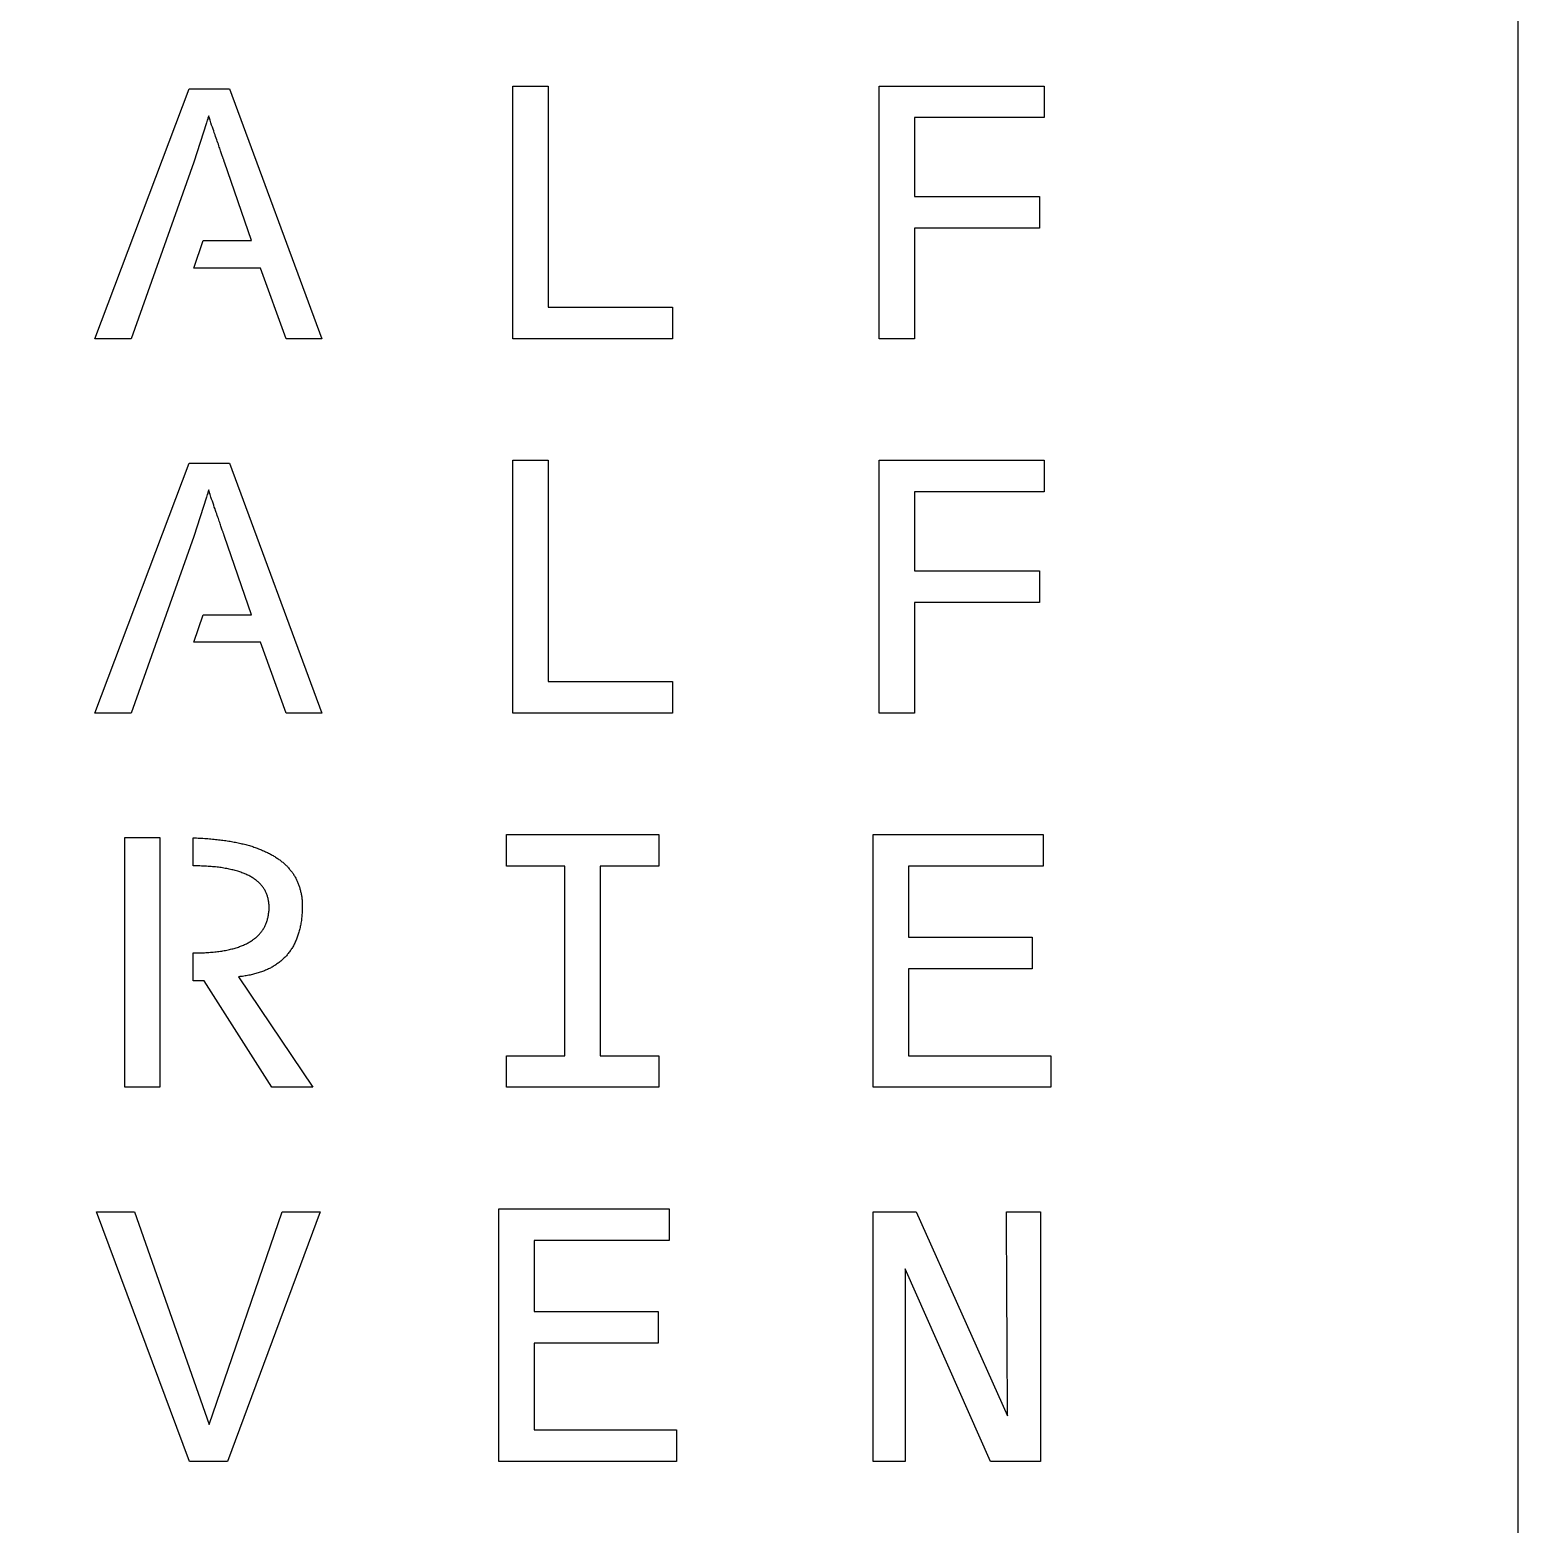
# Model space of a CAD drawing. Extents: x 0 to 500, y 0 to 500.
# Drawn here: x 367.4 to 500, y 133.1 to 266.2 of the extents above; entities that cross this region are included whole.
import ezdxf

# ---------------------------------------------------------------- set-up
doc = ezdxf.new("R2010")
doc.units = 0
doc.layers.get('0').update_dxf_attribs({"linetype": 'continuous'})

# ---------------------------------------------------------------- blocks, each defined once
blk = doc.blocks.new('SHAPESTRING114')
at = {"color": 0}
for points in [[(379.01, 171.98), (375.89, 171.98), (375.89, 194.22), (379.01, 194.22)], [(388.75, 187.9), (388.75, 187.99), (388.75, 188.07), (388.74, 188.16), (388.74, 188.24), (388.73, 188.32), (388.73, 188.4), (388.72, 188.48), (388.71, 188.56), (388.69, 188.64), (388.68, 188.71), (388.66, 188.79), (388.64, 188.87), (388.62, 188.94), (388.6, 189.01), (388.57, 189.08), (388.55, 189.16), (388.52, 189.23), (388.49, 189.29), (388.46, 189.36), (388.43, 189.43), (388.39, 189.5), (388.36, 189.56), (388.32, 189.63), (388.28, 189.69), (388.24, 189.75), (388.19, 189.81), (388.15, 189.87), (388.1, 189.93), (388.05, 189.99), (388, 190.05), (387.95, 190.1), (387.89, 190.16), (387.84, 190.21), (387.78, 190.27), (387.72, 190.32), (387.66, 190.37), (387.59, 190.42), (387.53, 190.47), (387.46, 190.52), (387.39, 190.57), (387.32, 190.61), (387.25, 190.66), (387.17, 190.7), (387.1, 190.75), (387.02, 190.79), (386.94, 190.83), (386.86, 190.87), (386.78, 190.91), (386.69, 190.95), (386.6, 190.99), (386.52, 191.02), (386.43, 191.06), (386.33, 191.09), (386.24, 191.13), (386.14, 191.16), (386.05, 191.19), (385.95, 191.22), (385.85, 191.25), (385.74, 191.28), (385.64, 191.31), (385.53, 191.34), (385.42, 191.36), (385.31, 191.39), (385.2, 191.41), (385.09, 191.44), (384.97, 191.46), (384.85, 191.48), (384.73, 191.5), (384.61, 191.52), (384.49, 191.54), (384.37, 191.55), (384.24, 191.57), (384.11, 191.58), (383.98, 191.6), (383.85, 191.61), (383.72, 191.62), (383.58, 191.63), (383.45, 191.65), (383.31, 191.65), (383.17, 191.66), (383.02, 191.67), (382.88, 191.68), (382.73, 191.68), (382.59, 191.69), (382.44, 191.69), (382.28, 191.69), (382.13, 191.69), (381.98, 191.69), (381.98, 194.2), (382.13, 194.19), (382.28, 194.19), (382.43, 194.18), (382.57, 194.17), (382.72, 194.17), (382.86, 194.16), (383.01, 194.15), (383.15, 194.14), (383.29, 194.13), (383.43, 194.12), (383.57, 194.1), (383.71, 194.09), (383.85, 194.08), (383.98, 194.06), (384.12, 194.05), (384.25, 194.03), (384.38, 194.02), (384.51, 194), (384.64, 193.98), (384.77, 193.97), (384.9, 193.95), (385.02, 193.93), (385.15, 193.91), (385.27, 193.89), (385.39, 193.87), (385.52, 193.84), (385.64, 193.82), (385.76, 193.8), (385.87, 193.78), (385.99, 193.75), (386.11, 193.73), (386.22, 193.7), (386.33, 193.67), (386.44, 193.65), (386.56, 193.62), (386.67, 193.59), (386.77, 193.56), (386.88, 193.53), (386.99, 193.5), (387.09, 193.47), (387.2, 193.44), (387.3, 193.41), (387.4, 193.37), (387.5, 193.34), (387.6, 193.3), (387.7, 193.27), (387.79, 193.23), (387.89, 193.2), (387.98, 193.16), (388.08, 193.12), (388.17, 193.08), (388.26, 193.04), (388.35, 193.01), (388.44, 192.96), (388.52, 192.92), (388.61, 192.88), (388.69, 192.84), (388.78, 192.8), (388.86, 192.75), (388.94, 192.71), (389.02, 192.66), (389.1, 192.62), (389.18, 192.57), (389.26, 192.53), (389.33, 192.48), (389.41, 192.43), (389.48, 192.38), (389.55, 192.33), (389.62, 192.28), (389.69, 192.23), (389.76, 192.18), (389.83, 192.13), (389.89, 192.07), (389.96, 192.02), (390.02, 191.97), (390.08, 191.91), (390.14, 191.86), (390.2, 191.8), (390.26, 191.74), (390.32, 191.69), (390.38, 191.63), (390.43, 191.57), (390.49, 191.51), (390.54, 191.45), (390.59, 191.39), (390.64, 191.33), (390.69, 191.27), (390.74, 191.2), (390.79, 191.14), (390.83, 191.08), (390.88, 191.01), (390.92, 190.95), (390.96, 190.88), (391, 190.81), (391.04, 190.75), (391.08, 190.68), (391.12, 190.61), (391.16, 190.54), (391.19, 190.47), (391.23, 190.4), (391.26, 190.33), (391.29, 190.26), (391.32, 190.18), (391.35, 190.11), (391.38, 190.04), (391.41, 189.96), (391.43, 189.89), (391.46, 189.81), (391.48, 189.73), (391.5, 189.66), (391.52, 189.58), (391.54, 189.5), (391.56, 189.42), (391.58, 189.34), (391.6, 189.26), (391.61, 189.18), (391.63, 189.1), (391.64, 189.02), (391.65, 188.93), (391.66, 188.85), (391.67, 188.77), (391.68, 188.68), (391.69, 188.59), (391.69, 188.51), (391.7, 188.42), (391.7, 188.33), (391.7, 188.25), (391.7, 188.16), (391.7, 188.07), (391.7, 187.95), (391.7, 187.83), (391.69, 187.71), (391.69, 187.6), (391.68, 187.48), (391.67, 187.37), (391.67, 187.26), (391.65, 187.15), (391.64, 187.04), (391.63, 186.93), (391.62, 186.82), (391.6, 186.72), (391.58, 186.61), (391.57, 186.51), (391.55, 186.4), (391.53, 186.3), (391.51, 186.2), (391.48, 186.1), (391.46, 186), (391.43, 185.9), (391.41, 185.81), (391.38, 185.71), (391.35, 185.62), (391.32, 185.53), (391.29, 185.44), (391.26, 185.34), (391.22, 185.26), (391.19, 185.17), (391.15, 185.08), (391.11, 184.99), (391.08, 184.91), (391.04, 184.82), (390.99, 184.74), (390.95, 184.66), (390.91, 184.58), (390.86, 184.5), (390.82, 184.42), (390.77, 184.35), (390.72, 184.27), (390.67, 184.2), (390.62, 184.12), (390.57, 184.05), (390.51, 183.98), (390.46, 183.91), (390.4, 183.84), (390.35, 183.77), (390.29, 183.7), (390.23, 183.64), (390.17, 183.57), (390.1, 183.51), (390.04, 183.45), (389.98, 183.39), (389.91, 183.33), (389.84, 183.27), (389.78, 183.21), (389.71, 183.15), (389.64, 183.1), (389.56, 183.04), (389.49, 182.99), (389.42, 182.94), (389.34, 182.89), (389.26, 182.84), (389.18, 182.79), (389.11, 182.74), (389.02, 182.69), (388.94, 182.65), (388.86, 182.6), (388.78, 182.56), (388.69, 182.52), (388.6, 182.48), (388.51, 182.44), (388.43, 182.4), (388.33, 182.36), (388.24, 182.33), (388.15, 182.29), (388.06, 182.26), (387.96, 182.22), (387.86, 182.19), (387.77, 182.16), (387.67, 182.13), (387.57, 182.1), (387.46, 182.08), (387.36, 182.05), (387.26, 182.02), (387.15, 182), (387.05, 181.98), (386.94, 181.96), (386.83, 181.94), (386.72, 181.92), (386.61, 181.9), (386.49, 181.88), (386.38, 181.86), (386.27, 181.85), (386.15, 181.84), (386.03, 181.82), (392.63, 171.98), (389, 171.98), (382.97, 181.46), (381.98, 181.46), (381.98, 183.95), (382.13, 183.94), (382.27, 183.95), (382.42, 183.95), (382.56, 183.95), (382.7, 183.95), (382.85, 183.96), (382.98, 183.96), (383.12, 183.97), (383.26, 183.98), (383.39, 183.99), (383.52, 184), (383.66, 184.01), (383.78, 184.02), (383.91, 184.03), (384.04, 184.05), (384.16, 184.06), (384.28, 184.08), (384.41, 184.1), (384.53, 184.11), (384.64, 184.13), (384.76, 184.15), (384.87, 184.17), (384.99, 184.2), (385.1, 184.22), (385.21, 184.24), (385.31, 184.27), (385.42, 184.3), (385.52, 184.32), (385.63, 184.35), (385.73, 184.38), (385.83, 184.41), (385.92, 184.44), (386.02, 184.47), (386.11, 184.51), (386.21, 184.54), (386.3, 184.58), (386.39, 184.61), (386.48, 184.65), (386.56, 184.69), (386.65, 184.73), (386.73, 184.77), (386.81, 184.81), (386.89, 184.85), (386.97, 184.9), (387.04, 184.94), (387.12, 184.99), (387.19, 185.03), (387.26, 185.08), (387.33, 185.13), (387.4, 185.18), (387.46, 185.23), (387.53, 185.28), (387.59, 185.33), (387.65, 185.39), (387.71, 185.44), (387.77, 185.5), (387.83, 185.55), (387.88, 185.61), (387.93, 185.67), (387.98, 185.73), (388.03, 185.79), (388.08, 185.85), (388.13, 185.91), (388.17, 185.98), (388.22, 186.04), (388.26, 186.11), (388.3, 186.18), (388.33, 186.24), (388.37, 186.31), (388.4, 186.38), (388.44, 186.45), (388.47, 186.52), (388.5, 186.6), (388.53, 186.67), (388.55, 186.75), (388.58, 186.82), (388.6, 186.9), (388.62, 186.98), (388.64, 187.06), (388.66, 187.14), (388.68, 187.22), (388.69, 187.3), (388.7, 187.38), (388.71, 187.47), (388.72, 187.55), (388.73, 187.64), (388.74, 187.72), (388.74, 187.81)]]:
    blk.add_lwpolyline(points, close=True, dxfattribs=at)

msp = doc.modelspace()

# ---------------------------------------------------------------- linework, layer by layer
at = {"color": 0}
for points in [[(0, 0), (500, 0), (500, 500), (0, 500)], [(384.78, 254.37), (384.78, 254.37), (384.78, 254.38), (384.77, 254.39), (384.76, 254.41), (384.76, 254.43), (384.75, 254.46), (384.74, 254.5), (384.72, 254.53), (384.71, 254.58), (384.69, 254.63), (384.67, 254.68), (384.65, 254.74), (384.63, 254.8), (384.61, 254.87), (384.58, 254.95), (384.55, 255.02), (384.52, 255.11), (384.49, 255.2), (384.46, 255.29), (384.43, 255.39), (384.39, 255.5), (384.35, 255.61), (384.31, 255.72), (384.27, 255.84), (384.23, 255.97), (384.18, 256.1), (384.13, 256.23), (384.09, 256.37), (384.04, 256.52), (383.98, 256.67), (383.93, 256.82), (383.87, 256.99), (383.82, 257.15), (383.76, 257.32), (383.7, 257.5), (383.63, 257.68), (383.57, 257.87), (383.53, 257.99), (383.5, 258.1), (383.47, 258.21), (383.44, 258.3), (383.41, 258.38), (383.39, 258.45), (383.37, 258.51), (383.35, 258.45), (383.33, 258.38), (383.3, 258.3), (383.28, 258.21), (383.24, 258.1), (383.21, 257.99), (383.17, 257.87), (382.04, 254.37), (376.45, 238.64), (373.22, 238.64), (381.62, 260.89), (385.21, 260.89), (393.46, 238.64), (390.26, 238.64), (387.99, 244.94), (382.04, 244.94), (382.88, 247.4), (387.19, 247.4)], [(410.46, 238.64), (410.46, 261.15), (413.61, 261.15), (413.61, 241.46), (424.68, 241.46), (424.68, 238.64)], [(446.24, 258.34), (446.24, 251.3), (457.38, 251.3), (457.38, 248.49), (446.24, 248.49), (446.24, 238.64), (443.08, 238.64), (443.08, 261.15), (457.78, 261.15), (457.78, 258.34)], [(410.46, 205.31), (410.46, 227.82), (413.61, 227.82), (413.61, 208.12), (424.68, 208.12), (424.68, 205.31)], [(446.24, 225.01), (446.24, 217.97), (457.38, 217.97), (457.38, 215.16), (446.24, 215.16), (446.24, 205.31), (443.08, 205.31), (443.08, 227.82), (457.78, 227.82), (457.78, 225.01)], [(384.78, 221.04), (384.78, 221.04), (384.78, 221.05), (384.77, 221.06), (384.76, 221.08), (384.76, 221.1), (384.75, 221.13), (384.74, 221.16), (384.72, 221.2), (384.71, 221.24), (384.69, 221.29), (384.67, 221.35), (384.65, 221.41), (384.63, 221.47), (384.61, 221.54), (384.58, 221.61), (384.55, 221.69), (384.52, 221.78), (384.49, 221.86), (384.46, 221.96), (384.43, 222.06), (384.39, 222.16), (384.35, 222.27), (384.31, 222.39), (384.27, 222.51), (384.23, 222.63), (384.18, 222.76), (384.13, 222.9), (384.09, 223.04), (384.04, 223.18), (383.98, 223.34), (383.93, 223.49), (383.87, 223.65), (383.82, 223.82), (383.76, 223.99), (383.7, 224.17), (383.63, 224.35), (383.57, 224.53), (383.53, 224.66), (383.5, 224.77), (383.47, 224.87), (383.44, 224.97), (383.41, 225.05), (383.39, 225.12), (383.37, 225.18), (383.35, 225.12), (383.33, 225.05), (383.3, 224.97), (383.28, 224.87), (383.24, 224.77), (383.21, 224.66), (383.17, 224.53), (382.04, 221.04), (376.45, 205.31), (373.22, 205.31), (381.62, 227.56), (385.21, 227.56), (393.46, 205.31), (390.26, 205.31), (387.99, 211.61), (382.04, 211.61), (382.88, 214.07), (387.19, 214.07)], [(409.88, 194.49), (423.45, 194.49), (423.45, 191.67), (418.24, 191.67), (418.24, 174.79), (423.45, 174.79), (423.45, 171.98), (409.88, 171.98), (409.88, 174.79), (415.09, 174.79), (415.09, 191.67), (409.88, 191.67)], [(442.55, 171.98), (442.55, 194.49), (457.71, 194.49), (457.71, 191.67), (445.71, 191.67), (445.71, 185.34), (456.72, 185.34), (456.72, 182.53), (445.71, 182.53), (445.71, 174.79), (458.38, 174.79), (458.38, 171.98)], [(409.22, 138.64), (409.22, 161.15), (424.38, 161.15), (424.38, 158.34), (412.37, 158.34), (412.37, 152.01), (423.39, 152.01), (423.39, 149.19), (412.37, 149.19), (412.37, 141.46), (425.05, 141.46), (425.05, 138.64)], [(385.04, 138.64), (381.65, 138.64), (373.38, 160.89), (376.77, 160.89), (383.4, 141.96), (389.92, 160.89), (393.3, 160.89)], [(453, 138.64), (445.41, 155.81), (445.39, 138.64), (442.55, 138.64), (442.55, 160.89), (446.38, 160.89), (454.52, 142.72), (454.52, 142.72), (454.52, 142.72), (454.52, 142.72), (454.52, 142.73), (454.52, 142.73), (454.52, 142.74), (454.52, 142.75), (454.52, 142.76), (454.52, 142.76), (454.52, 142.77), (454.52, 142.79), (454.52, 142.8), (454.52, 142.81), (454.52, 142.83), (454.52, 142.84), (454.52, 142.86), (454.52, 142.88), (454.52, 142.9), (454.52, 142.92), (454.52, 142.94), (454.52, 142.96), (454.52, 142.99), (454.52, 143.01), (454.52, 143.04), (454.52, 143.06), (454.52, 143.09), (454.52, 143.12), (454.52, 143.15), (454.52, 143.18), (454.52, 143.21), (454.52, 143.25), (454.52, 143.28), (454.52, 143.32), (454.52, 143.35), (454.52, 143.39), (454.52, 143.43), (454.52, 143.47), (454.52, 143.51), (454.52, 143.55), (454.52, 143.6), (454.52, 143.64), (454.52, 143.69), (454.52, 143.73), (454.52, 143.78), (454.52, 143.83), (454.52, 143.88), (454.52, 143.93), (454.52, 143.98), (454.52, 144.04), (454.52, 144.09), (454.52, 144.15), (454.51, 144.2), (454.51, 144.26), (454.51, 144.32), (454.51, 144.38), (454.51, 144.44), (454.51, 144.5), (454.51, 144.57), (454.51, 144.63), (454.51, 144.69), (454.51, 144.76), (454.51, 144.83), (454.51, 144.9), (454.51, 144.97), (454.51, 145.04), (454.51, 145.11), (454.51, 145.18), (454.51, 145.26), (454.51, 145.33), (454.51, 145.41), (454.51, 145.49), (454.51, 145.56), (454.51, 145.64), (454.51, 145.72), (454.51, 145.81), (454.51, 145.89), (454.51, 145.97), (454.5, 146.06), (454.5, 146.14), (454.5, 146.23), (454.5, 146.32), (454.5, 146.41), (454.5, 146.5), (454.5, 146.59), (454.5, 146.68), (454.5, 146.78), (454.5, 146.87), (454.5, 146.97), (454.5, 147.06), (454.5, 147.16), (454.5, 147.26), (454.5, 147.36), (454.5, 147.46), (454.5, 147.57), (454.5, 147.67), (454.5, 147.78), (454.49, 147.88), (454.49, 147.99), (454.49, 148.1), (454.49, 148.21), (454.49, 148.32), (454.49, 148.43), (454.49, 148.54), (454.49, 148.65), (454.49, 148.77), (454.49, 148.88), (454.49, 149), (454.49, 149.12), (454.49, 149.24), (454.49, 149.36), (454.49, 149.48), (454.49, 149.6), (454.48, 149.72), (454.48, 149.85), (454.48, 149.97), (454.48, 150.1), (454.48, 150.23), (454.48, 150.36), (454.48, 150.49), (454.48, 150.62), (454.48, 150.75), (454.48, 150.88), (454.48, 151.02), (454.48, 151.15), (454.48, 151.29), (454.48, 151.43), (454.47, 151.57), (454.47, 151.71), (454.47, 151.85), (454.47, 151.99), (454.47, 152.13), (454.47, 152.28), (454.47, 152.42), (454.47, 152.57), (454.47, 152.72), (454.47, 152.87), (454.47, 153.01), (454.47, 153.17), (454.47, 153.32), (454.46, 153.47), (454.46, 153.62), (454.46, 153.78), (454.46, 153.94), (454.46, 154.09), (454.46, 154.25), (454.46, 154.41), (454.46, 154.57), (454.46, 154.73), (454.46, 154.9), (454.46, 155.06), (454.45, 155.23), (454.45, 155.39), (454.45, 155.56), (454.45, 155.73), (454.45, 155.9), (454.45, 156.07), (454.45, 156.24), (454.45, 156.41), (454.45, 156.59), (454.45, 156.76), (454.45, 156.94), (454.44, 157.12), (454.44, 157.29), (454.44, 157.47), (454.44, 157.65), (454.44, 157.83), (454.44, 158.02), (454.44, 158.2), (454.44, 158.39), (454.44, 158.57), (454.44, 158.76), (454.43, 158.95), (454.43, 159.14), (454.43, 159.33), (454.43, 159.52), (454.43, 159.71), (454.43, 159.9), (454.43, 160.1), (454.43, 160.29), (454.43, 160.49), (454.43, 160.69), (454.42, 160.89), (457.46, 160.89), (457.46, 138.64)]]:
    msp.add_lwpolyline(points, close=True, dxfattribs=at)

# ---------------------------------------------------------------- block references
msp.add_blockref('SHAPESTRING114', (0, 0), dxfattribs=at)

doc.saveas('drawing.dxf')
